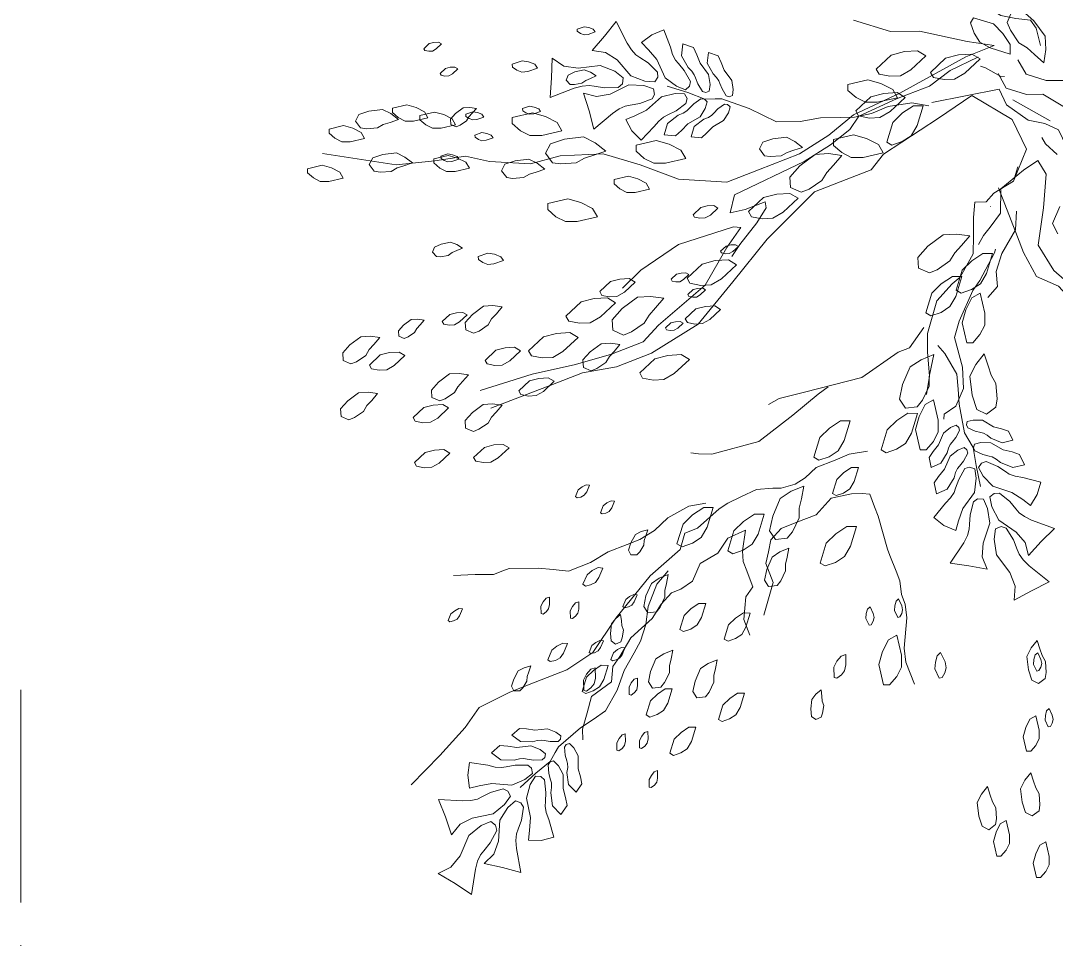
# Model space of a CAD drawing. Header units: millimetres. Extents: x 935 to 13922, y 3203 to 7816.
# Drawn here: x 1841.6 to 1996.1, y 5782 to 5919 of the extents above; entities that cross this region are included whole.
import ezdxf

# ---------------------------------------------------------------- set-up
doc = ezdxf.new("R2010")
doc.units = ezdxf.units.MM
doc.linetypes.add('CENTRO', pattern=[50.8, 31.75, -6.35, 6.35, -6.35])
for name, color, linetype, lineweight in [('ALBERO_rami', 33, 'Continuous', 5), ('PALMA_pianta - trees palm', 74, 'Continuous', 5), ('sezioni', 50, 'Continuous', 5)]:
    doc.layers.add(name, color=color, linetype=linetype, lineweight=lineweight)
doc.layers.add('FIORITURA - flower', color=7, linetype='Continuous', lineweight=5, true_color=0xeb00eb)

msp = doc.modelspace()

# ---------------------------------------------------------------- linework, layer by layer
at = {"layer": 'ALBERO_rami', "linetype": 'Continuous'}
for points in [[(1993.74, 5915.34), (1993.12, 5917.93), (1992.28, 5919.12), (1990.09, 5919.4), (1987.83, 5919.85), (1986.11, 5920.88), (1982.87, 5920.95), (1980.28, 5921.27), (1975.53, 5921.32), (1972.11, 5922.83), (1970.28, 5926.09), (1968.44, 5928.4), (1967.47, 5929.91), (1965.94, 5933.86), (1964.03, 5935.38), (1962.99, 5936.11)], [(1886.63, 5899.25), (1897.62, 5897.54), (1903.36, 5898.14), (1907.97, 5898.84), (1911.54, 5898.05), (1917.65, 5897.71), (1922.08, 5898.88), (1928.47, 5899.19), (1934, 5897.54), (1939.72, 5895.41), (1946.95, 5894.96), (1951.67, 5896.79), (1957.81, 5899.18), (1962.16, 5901.95), (1965.86, 5905.01), (1972.76, 5908.23), (1982.6, 5913.68), (1986.85, 5915.33), (1982.81, 5915.93), (1975.68, 5917.51), (1971.36, 5917.46), (1965.83, 5919.11)], [(1984.43, 5913.61), (1984.39, 5913.6), (1980.25, 5911.61), (1977.18, 5909.29), (1974.05, 5908.08), (1972.24, 5907.38), (1966.62, 5904.81), (1965.32, 5902.8), (1962.41, 5900.54), (1958.46, 5898.06), (1948.09, 5893.09), (1947.44, 5890.38), (1949.7, 5890.88), (1952.66, 5892.03), (1952.82, 5891.14), (1951.42, 5888.9), (1948.89, 5885.65), (1947.69, 5883.86)], [(1977.54, 5906.86), (1987.56, 5908.84), (1988.67, 5906.52), (1991.9, 5904.19), (1994.42, 5903.69), (1996.46, 5902.79), (1997.64, 5900.29), (2000.63, 5902.93), (2000.99, 5905.81), (2003.62, 5908.31), (2005.79, 5909.79), (2010.85, 5913.65)], [(1990.38, 5913.23), (1991.6, 5911.06), (1994.6, 5910.14), (1997.06, 5910.15), (2000.51, 5908.09), (2001.71, 5904.01), (2001.61, 5902.82)], [(1984.78, 5912.29), (1985.54, 5912), (1987.95, 5910.66), (1988.4, 5910.73)], [(1987.43, 5911.15), (1988.65, 5908.98), (1991.65, 5908.06), (1994.11, 5908.07), (1997.56, 5906.01), (1998.76, 5901.93), (1998.67, 5900.74)], [(1989.72, 5895.1), (1991.67, 5899.87), (1989.52, 5904.32), (1983.48, 5907.9), (1978.55, 5904.51), (1970.32, 5899.14), (1968.5, 5896.81), (1964.73, 5895.35), (1960.01, 5893.51), (1952.97, 5886.44), (1947.83, 5880.1), (1942.68, 5873.77), (1935.68, 5869.42), (1930.49, 5867.41), (1925.4, 5866.52), (1920.68, 5864.69), (1911.71, 5861.21)], [(1977.1, 5906.33), (1974.56, 5906.8), (1971.02, 5906.24), (1968.51, 5905.19), (1965.98, 5904.65), (1963.96, 5904.62), (1960.92, 5904.57), (1957.89, 5904.02), (1954.35, 5903.97), (1952.31, 5904.95), (1950.26, 5905.93), (1946.19, 5907.39), (1945.18, 5907.37), (1943.66, 5907.35), (1941.11, 5908.33), (1938.06, 5909.29)], [(1995.17, 5904.09), (1989.63, 5907.22)], [(1996.26, 5899.11), (1994.51, 5900.7), (1993.96, 5901.62)], [(1990.36, 5897.25), (1989.72, 5895.1), (1986.81, 5893.34), (1985.62, 5892.03), (1983.97, 5891.95), (1983.75, 5889.7), (1983.73, 5886.97), (1983.7, 5884.25), (1981.78, 5880.79), (1980.55, 5879.77), (1978.26, 5877.25), (1976.89, 5872.38), (1976.87, 5869.66), (1977.2, 5865.99), (1976.74, 5863.27)], [(1999.24, 5878.72), (1995.72, 5881.79), (1993.42, 5885.55), (1994.21, 5891.14), (1994.59, 5896.15), (1993.37, 5898.21), (1991.2, 5896.73), (1987.84, 5893.95), (1987.76, 5890.33), (1986.24, 5888.26), (1985.24, 5887.02), (1984.49, 5885.68)], [(1987.47, 5894.13), (1990.31, 5886.81), (1991.22, 5884.45), (1993.16, 5880.86), (1996.43, 5879.42), (2000.15, 5875.43), (2002.96, 5873.81), (2006.49, 5870.29), (2006.67, 5869.82), (2009.55, 5866.6), (2010.73, 5862.17), (2008.6, 5856.45), (2007.81, 5852.89), (2007.96, 5849.69), (2008.77, 5846.21), (2009.87, 5842.9)], [(1986.31, 5891.33), (1986.29, 5891.29)], [(1996.33, 5887.23), (1995.53, 5888.81), (1996.63, 5891.32)], [(1990.18, 5890.63), (1990, 5887.82), (1987.99, 5884.29), (1987.12, 5881.63), (1987.35, 5879.39), (1985.87, 5877.76)], [(1910.14, 5863.85), (1917.88, 5866.31), (1924.38, 5867.75), (1929.75, 5869.29), (1934.48, 5871.12), (1936.76, 5873.64), (1943.69, 5879.58), (1946.94, 5885.19), (1949.04, 5888.17), (1947.92, 5888.28), (1939.71, 5885.64), (1934.12, 5881.84), (1931.36, 5879.14)], [(1987.06, 5884.94), (1986.9, 5884.4), (1984.69, 5880.29), (1983.64, 5878.8), (1981.62, 5874.21), (1980.93, 5871.78), (1982.11, 5867.35), (1982.26, 5864.15), (1981.1, 5861.53), (1979.4, 5860.33), (1979.33, 5859.57)], [(1976.34, 5873.29), (1974.2, 5870.25), (1972.52, 5869.59), (1967.07, 5865.82), (1958.53, 5863.61), (1954.73, 5862.69), (1953.15, 5861.8)], [(1978.44, 5870.59), (1979.47, 5869.37), (1981.29, 5866.33), (1981.46, 5864.07), (1981.63, 5861.81), (1982.41, 5857.56), (1982.93, 5856.69), (1983.71, 5855.38), (1984.13, 5852.69), (1984.82, 5849.57)], [(1962.08, 5864.44), (1960.58, 5863.3), (1956.81, 5860.19), (1951.7, 5856.27), (1944.69, 5854.38), (1942.73, 5854.44), (1941.58, 5854.55)], [(1967.93, 5854.81), (1965.18, 5854.36), (1963.12, 5853.47), (1960.26, 5852.36), (1958.63, 5850.84), (1957.12, 5849.9), (1955.05, 5849.28), (1953.8, 5849.31), (1951.39, 5849.1), (1949.05, 5848.02), (1947.1, 5847.08), (1945.78, 5846.2), (1942.55, 5843.31), (1940.66, 5842.58), (1939.98, 5840.15), (1935.52, 5836.24), (1930.37, 5829.9), (1926.93, 5824.77), (1923.05, 5822.18), (1918.33, 5820.35), (1914.55, 5818.88), (1910.01, 5816.58), (1907.91, 5813.59), (1904.11, 5809.4), (1899.83, 5805.03)], [(1974.93, 5820.05), (1973.65, 5823.35), (1973.39, 5825.42), (1973.81, 5829.93), (1973.55, 5832), (1973, 5833.42), (1972.74, 5835.49), (1972.19, 5836.9), (1971.28, 5839.26), (1970.91, 5840.2), (1969.55, 5845.11), (1969, 5846.52), (1968.27, 5848.41), (1967.14, 5848.51), (1965.55, 5848.44), (1962.53, 5847.81), (1960.25, 5845.3), (1957.41, 5844.2), (1955.05, 5843.28), (1953.53, 5841.6), (1953.14, 5839.82), (1952.74, 5838.04), (1953.84, 5835.21), (1952.47, 5830.34)], [(1943.81, 5847.06), (1941.27, 5846.62), (1938.15, 5844.86), (1936.15, 5843), (1933.97, 5841.62), (1932.09, 5840.88), (1929.25, 5839.79), (1926.6, 5838.21), (1923.3, 5836.93), (1921.04, 5837.14), (1918.79, 5837.35), (1914.46, 5837.3), (1913.52, 5836.94), (1912.1, 5836.39), (1909.38, 5836.42), (1906.18, 5836.26)], [(1950.37, 5827.35), (1949.46, 5829.71), (1949.77, 5833.09), (1950.82, 5834.58), (1950.27, 5836), (1949.91, 5836.94), (1949.36, 5838.36), (1949.28, 5839.96), (1949.74, 5843.04), (1947.09, 5841.83), (1945.61, 5839.62), (1942.96, 5838.05), (1941.81, 5835.43), (1940.1, 5834.22), (1938.69, 5833.67), (1937.16, 5832), (1935.82, 5829.85), (1932.6, 5826.97), (1930.97, 5824.17), (1929.92, 5822.67), (1929.71, 5820.42), (1926.77, 5818.19), (1926.08, 5815.76), (1925.4, 5813.32), (1925.48, 5811.72)], [(1938.18, 5836.96), (1936.51, 5834.99), (1935.22, 5831.65), (1934.87, 5828.95), (1934.08, 5826.49), (1933.1, 5824.72), (1931.62, 5822.07), (1930.58, 5819.17), (1928.85, 5816.07), (1926.98, 5814.79), (1925.11, 5813.52), (1921.81, 5810.72), (1921.32, 5809.83), (1920.58, 5808.51), (1918.46, 5806.79), (1916.1, 5804.63)]]:
    msp.add_lwpolyline(points, dxfattribs=at)
at = {"layer": 'FIORITURA - flower', "color": 232, "linetype": 'Continuous', "true_color": 0xe00070}
for points in [[(1932.05, 5915.69), (1932.7, 5914.69), (1933.37, 5913.95), (1933.98, 5913.55), (1935.19, 5912.75), (1936.6, 5911.39), (1936.67, 5910.62), (1936.21, 5909.91), (1934.7, 5910.04), (1932.62, 5910.83), (1930.56, 5913.2), (1928.84, 5914.33), (1926.86, 5914.62), (1928.69, 5916.74), (1930.43, 5918.93), (1932.05, 5915.69)], [(1938.52, 5915.11), (1938.84, 5914.03), (1939.26, 5913.18), (1939.71, 5912.66), (1940.6, 5911.61), (1941.53, 5909.99), (1941.39, 5909.27), (1940.78, 5908.75), (1939.44, 5909.27), (1937.75, 5910.54), (1936.5, 5913.24), (1935.24, 5914.72), (1934.21, 5915.78), (1935.75, 5916.96), (1937.53, 5917.69), (1938.52, 5915.11)], [(1941.15, 5912.08), (1941.71, 5911.51), (1942.09, 5910.97), (1942.27, 5910.52), (1942.61, 5909.62), (1943.3, 5908.5), (1943.79, 5908.34), (1944.32, 5908.54), (1944.45, 5909.54), (1944.23, 5911.02), (1942.98, 5912.69), (1942.49, 5913.97), (1941.98, 5915.06), (1940.39, 5915.58), (1940.19, 5913.83), (1941.15, 5912.08)], [(1944.9, 5911.1), (1945.41, 5910.59), (1945.76, 5910.09), (1945.92, 5909.68), (1946.23, 5908.86), (1946.86, 5907.84), (1947.3, 5907.7), (1947.78, 5907.89), (1947.9, 5908.8), (1947.7, 5910.13), (1946.57, 5911.66), (1946.12, 5912.82), (1945.65, 5913.81), (1944.21, 5914.29), (1944.02, 5912.69), (1944.9, 5911.1)], [(1924.16, 5908.96), (1925.37, 5909.29), (1926.42, 5909.39), (1927.17, 5909.27), (1928.68, 5909.04), (1930.75, 5909.1), (1931.35, 5909.65), (1931.49, 5910.53), (1930.22, 5911.5), (1928.04, 5912.35), (1924.76, 5911.96), (1922.62, 5912.29), (1920.87, 5913.46), (1920.8, 5910.51), (1920.6, 5907.58), (1924.16, 5908.96)], [(1929.9, 5905.22), (1930.89, 5905.89), (1931.79, 5906.3), (1932.51, 5906.43), (1933.94, 5906.68), (1935.78, 5907.38), (1936.15, 5908.06), (1936, 5908.89), (1934.56, 5909.37), (1932.33, 5909.46), (1929.51, 5908.1), (1927.48, 5907.74), (1925.55, 5908.25), (1926.4, 5905.58), (1927.12, 5902.89), (1929.9, 5905.22)], [(1936.07, 5903.2), (1936.79, 5904.07), (1937.51, 5904.68), (1938.13, 5904.99), (1939.36, 5905.59), (1940.85, 5906.72), (1941.01, 5907.43), (1940.65, 5908.15), (1939.22, 5908.21), (1937.17, 5907.7), (1934.96, 5905.71), (1933.21, 5904.85), (1931.85, 5904.29), (1932.79, 5902.6), (1934.14, 5901.22), (1936.07, 5903.2)], [(1939.68, 5904.95), (1940.42, 5905.24), (1940.99, 5905.59), (1941.32, 5905.94), (1942, 5906.63), (1943.07, 5907.39), (1943.59, 5907.34), (1943.99, 5906.94), (1943.72, 5905.97), (1942.94, 5904.71), (1941.12, 5903.66), (1940.17, 5902.68), (1939.27, 5901.88), (1937.6, 5902.03), (1938.11, 5903.72), (1939.68, 5904.95)], [(1943.52, 5904.37), (1944.19, 5904.63), (1944.7, 5904.95), (1945.01, 5905.27), (1945.62, 5905.9), (1946.6, 5906.58), (1947.06, 5906.54), (1947.43, 5906.18), (1947.18, 5905.3), (1946.47, 5904.15), (1944.83, 5903.19), (1943.96, 5902.3), (1943.14, 5901.58), (1941.62, 5901.71), (1942.08, 5903.25), (1943.52, 5904.37)], [(1979.84, 5854.59), (1980.03, 5855.28), (1980.28, 5855.83), (1980.56, 5856.17), (1981.11, 5856.86), (1981.68, 5857.91), (1981.58, 5858.37), (1981.18, 5858.69), (1980.33, 5858.34), (1979.27, 5857.5), (1978.52, 5855.75), (1977.74, 5854.78), (1977.12, 5853.88), (1977.42, 5852.4), (1978.9, 5853.03), (1979.84, 5854.59)], [(1986.36, 5856.75), (1985.8, 5857.2), (1985.26, 5857.49), (1984.84, 5857.59), (1983.98, 5857.81), (1982.9, 5858.31), (1982.71, 5858.74), (1982.83, 5859.24), (1983.72, 5859.46), (1985.08, 5859.42), (1986.72, 5858.47), (1987.93, 5858.17), (1988.96, 5857.82), (1989.61, 5856.44), (1988.05, 5856.07), (1986.36, 5856.75)], [(1980.87, 5850.85), (1981.07, 5851.62), (1981.35, 5852.22), (1981.66, 5852.59), (1982.27, 5853.35), (1982.89, 5854.5), (1982.78, 5855.01), (1982.34, 5855.36), (1981.41, 5854.98), (1980.25, 5854.05), (1979.42, 5852.13), (1978.55, 5851.06), (1977.87, 5850.07), (1978.21, 5848.44), (1979.83, 5849.14), (1980.87, 5850.85)], [(1987.77, 5853.14), (1987.15, 5853.63), (1986.56, 5853.95), (1986.1, 5854.07), (1985.16, 5854.31), (1983.97, 5854.86), (1983.75, 5855.33), (1983.89, 5855.88), (1984.87, 5856.13), (1986.36, 5856.08), (1988.17, 5855.04), (1989.5, 5854.7), (1990.64, 5854.31), (1991.34, 5852.8), (1989.63, 5852.39), (1987.77, 5853.14)], [(1979.56, 5847.06), (1980.33, 5847.87), (1980.86, 5848.66), (1981.09, 5849.31), (1981.55, 5850.6), (1982.48, 5852.21), (1983.18, 5852.45), (1983.93, 5852.19), (1984.16, 5850.77), (1983.9, 5848.67), (1982.18, 5846.24), (1981.53, 5844.41), (1981.13, 5842.99), (1979.34, 5843.73), (1977.81, 5844.91), (1979.56, 5847.06)], [(1991.09, 5850.89), (1989.98, 5851.08), (1989.09, 5851.4), (1988.52, 5851.78), (1987.38, 5852.54), (1985.66, 5853.27), (1984.96, 5853.05), (1984.52, 5852.38), (1985.19, 5851.11), (1986.65, 5849.59), (1989.47, 5848.67), (1991.1, 5847.59), (1992.26, 5846.69), (1993.25, 5848.35), (1993.78, 5850.21), (1991.09, 5850.89)], [(1982.29, 5841.16), (1982.84, 5842.22), (1983.13, 5843.17), (1983.18, 5843.9), (1983.26, 5845.34), (1983.74, 5847.25), (1984.37, 5847.7), (1985.22, 5847.65), (1985.86, 5846.28), (1986.21, 5844.08), (1985.19, 5841.11), (1985.07, 5839.06), (1985.81, 5837.2), (1983.05, 5837.73), (1980.29, 5838.13), (1982.29, 5841.16)], [(1992.43, 5844.53), (1991.36, 5845.05), (1990.55, 5845.64), (1990.08, 5846.19), (1989.15, 5847.3), (1987.62, 5848.54), (1986.85, 5848.52), (1986.2, 5847.98), (1986.51, 5846.5), (1987.54, 5844.52), (1990.13, 5842.75), (1991.46, 5841.18), (1991.98, 5839.25), (1993.87, 5841.32), (1995.84, 5843.3), (1992.43, 5844.53)], [(1992.06, 5837.7), (1991.17, 5838.58), (1990.56, 5839.44), (1990.29, 5840.15), (1989.74, 5841.57), (1988.64, 5843.33), (1987.87, 5843.58), (1987.04, 5843.25), (1986.83, 5841.67), (1987.19, 5839.35), (1989.17, 5836.71), (1989.95, 5834.69), (1989.81, 5832.59), (1992.4, 5834), (1995.03, 5835.3), (1992.06, 5837.7)], [(1917.96, 5811.45), (1918.65, 5811.64), (1919.26, 5811.69), (1919.69, 5811.63), (1920.56, 5811.49), (1921.75, 5811.52), (1922.1, 5811.84), (1922.18, 5812.35), (1921.45, 5812.91), (1920.19, 5813.4), (1918.3, 5813.18), (1917.07, 5813.37), (1915.99, 5813.46), (1914.85, 5812.45), (1916.14, 5811.49), (1917.96, 5811.45)], [(1915.23, 5808.7), (1916, 5808.9), (1916.66, 5808.96), (1917.14, 5808.88), (1918.1, 5808.73), (1919.41, 5808.77), (1919.79, 5809.12), (1919.88, 5809.67), (1919.08, 5810.29), (1917.69, 5810.84), (1915.62, 5810.59), (1914.26, 5810.81), (1913.07, 5810.9), (1911.82, 5809.79), (1913.24, 5808.74), (1915.23, 5808.7)], [(1923.09, 5806.89), (1923.2, 5807.6), (1923.18, 5808.21), (1923.06, 5808.63), (1922.82, 5809.48), (1922.72, 5810.67), (1922.99, 5811.05), (1923.48, 5811.19), (1924.12, 5810.53), (1924.76, 5809.34), (1924.77, 5807.44), (1925.1, 5806.24), (1925.32, 5805.17), (1924.45, 5803.92), (1923.34, 5805.09), (1923.09, 5806.89)], [(1911.29, 5807.94), (1912.39, 5807.67), (1913.33, 5807.61), (1914.01, 5807.74), (1915.36, 5807.98), (1917.23, 5807.98), (1917.78, 5807.5), (1917.92, 5806.71), (1916.81, 5805.81), (1914.86, 5804.98), (1911.9, 5805.25), (1909.99, 5804.9), (1908.56, 5804.54), (1908.31, 5806.45), (1908.56, 5808.37), (1911.29, 5807.94)], [(1920.67, 5803.86), (1920.79, 5804.65), (1920.77, 5805.31), (1920.64, 5805.78), (1920.37, 5806.71), (1920.26, 5808.02), (1920.56, 5808.44), (1921.1, 5808.59), (1921.81, 5807.87), (1922.51, 5806.56), (1922.51, 5804.46), (1922.88, 5803.14), (1923.12, 5801.97), (1922.16, 5800.6), (1920.95, 5801.88), (1920.67, 5803.86)], [(1920.38, 5799.86), (1919.99, 5800.92), (1919.82, 5801.85), (1919.86, 5802.53), (1919.95, 5803.9), (1919.73, 5805.76), (1919.19, 5806.25), (1918.39, 5806.3), (1917.62, 5805.09), (1917.03, 5803.06), (1917.65, 5800.15), (1917.52, 5798.21), (1917.33, 5796.75), (1919.26, 5796.72), (1921.13, 5797.2), (1920.38, 5799.86)], [(1907.56, 5802.62), (1908.75, 5802.68), (1909.72, 5802.89), (1910.37, 5803.22), (1911.67, 5803.87), (1913.56, 5804.41), (1914.26, 5804.09), (1914.64, 5803.33), (1913.78, 5802.09), (1912.05, 5800.68), (1908.96, 5800.08), (1907.13, 5799.16), (1905.88, 5797.59), (1904.96, 5800.24), (1903.94, 5802.83), (1907.56, 5802.62)], [(1915.54, 5795.53), (1915.46, 5796.71), (1915.56, 5797.7), (1915.81, 5798.39), (1916.3, 5799.75), (1916.62, 5801.69), (1916.21, 5802.35), (1915.42, 5802.64), (1914.28, 5801.64), (1913.09, 5799.75), (1912.86, 5796.62), (1912.16, 5794.69), (1910.75, 5793.27), (1913.48, 5792.67), (1916.18, 5791.95), (1915.54, 5795.53)], [(1909.44, 5792.43), (1909.76, 5793.64), (1910.2, 5794.59), (1910.68, 5795.19), (1911.63, 5796.38), (1912.61, 5798.2), (1912.44, 5799), (1911.74, 5799.56), (1910.27, 5798.94), (1908.44, 5797.48), (1907.14, 5794.44), (1905.78, 5792.75), (1903.89, 5791.82), (1906.41, 5790.29), (1908.85, 5788.65), (1909.44, 5792.43)]]:
    msp.add_lwpolyline(points, dxfattribs=at)
at = {"layer": 'PALMA_pianta - trees palm', "color": 95}
for points in [[(1991.77, 5915.01), (1990.54, 5915.73), (1989.25, 5917.63), (1988.79, 5918.8), (1989.49, 5920.42), (1991.07, 5920.51), (1992.74, 5919.02), (1994.45, 5916.74), (1994.56, 5914.77), (1994.27, 5912.77), (1992.85, 5914.01)], [(1989.2, 5914.08), (1986.25, 5914.98), (1984.72, 5915.87), (1983.85, 5917.19), (1983.32, 5918.73), (1983.77, 5919.49), (1986.72, 5918.59), (1988.13, 5917.15), (1989.21, 5915.5)], [(1927.3, 5917.37), (1926.26, 5917.01), (1925.63, 5916.95), (1925.11, 5917.15), (1924.63, 5917.48), (1924.6, 5917.79), (1925.64, 5918.15), (1926.35, 5918.04), (1927.01, 5917.78)], [(1904.37, 5915.59), (1903.56, 5914.84), (1903.02, 5914.52), (1902.45, 5914.49), (1901.88, 5914.6), (1901.72, 5914.87), (1902.53, 5915.63), (1903.23, 5915.81), (1903.93, 5915.85)], [(1976.64, 5913.82), (1974.39, 5911.72), (1972.85, 5910.84), (1971.28, 5910.75), (1969.67, 5911.06), (1969.24, 5911.82), (1971.49, 5913.93), (1973.44, 5914.44), (1975.42, 5914.55)], [(1984.73, 5913.34), (1982.47, 5911.23), (1980.93, 5910.35), (1979.36, 5910.26), (1977.76, 5910.57), (1977.32, 5911.34), (1979.57, 5913.44), (1981.53, 5913.95), (1983.5, 5914.06)], [(1918.71, 5911.98), (1917.25, 5911.47), (1916.37, 5911.39), (1915.63, 5911.67), (1914.97, 5912.13), (1914.92, 5912.57), (1916.38, 5913.07), (1917.37, 5912.91), (1918.3, 5912.56)], [(1906.8, 5911.89), (1905.99, 5911.13), (1905.44, 5910.82), (1904.88, 5910.79), (1904.31, 5910.9), (1904.15, 5911.17), (1904.96, 5911.92), (1905.65, 5912.1), (1906.36, 5912.14)], [(1925.91, 5910.15), (1925.33, 5909.73), (1924.2, 5909.53), (1923.57, 5909.55), (1922.97, 5910.2), (1923.26, 5910.94), (1924.27, 5911.4), (1925.66, 5911.72), (1926.59, 5911.37), (1927.44, 5910.83), (1926.59, 5910.44)], [(1972.41, 5907.56), (1969.4, 5906.87), (1967.63, 5906.87), (1966.22, 5907.59), (1964.99, 5908.65), (1964.99, 5909.54), (1968, 5910.23), (1969.94, 5909.69), (1971.71, 5908.8)], [(1973.58, 5907.6), (1971.33, 5905.49), (1969.79, 5904.61), (1968.21, 5904.52), (1966.61, 5904.83), (1966.18, 5905.6), (1968.43, 5907.7), (1970.38, 5908.21), (1972.36, 5908.32)], [(1902.33, 5904.58), (1900.18, 5904.08), (1898.92, 5904.08), (1897.91, 5904.59), (1897.03, 5905.35), (1897.03, 5905.99), (1899.18, 5906.48), (1900.57, 5906.1), (1901.83, 5905.46)], [(1919.16, 5905.51), (1918.12, 5905.15), (1917.49, 5905.08), (1916.96, 5905.28), (1916.49, 5905.62), (1916.46, 5905.93), (1917.5, 5906.29), (1918.21, 5906.17), (1918.87, 5905.92)], [(1976.24, 5906.36), (1975.34, 5903.41), (1974.45, 5901.88), (1973.13, 5901.01), (1971.59, 5900.48), (1970.83, 5900.92), (1971.73, 5903.88), (1973.16, 5905.29), (1974.82, 5906.37)], [(1895.68, 5903.54), (1894.79, 5903.04), (1893.15, 5902.92), (1892.27, 5903.05), (1891.51, 5904.06), (1892.02, 5905.07), (1893.54, 5905.57), (1895.56, 5905.81), (1896.82, 5905.18), (1897.95, 5904.29), (1896.68, 5903.85)], [(1906.45, 5903.51), (1904.3, 5903.01), (1903.04, 5903.01), (1902.03, 5903.52), (1901.15, 5904.28), (1901.15, 5904.92), (1903.3, 5905.41), (1904.69, 5905.03), (1905.95, 5904.39)], [(1908.46, 5904.72), (1908.1, 5904.1), (1907.15, 5903.46), (1906.57, 5903.23), (1905.76, 5903.58), (1905.71, 5904.37), (1906.46, 5905.2), (1907.6, 5906.06), (1908.58, 5906.11), (1909.58, 5905.97), (1908.96, 5905.26)], [(1910.7, 5904.67), (1909.66, 5904.31), (1909.03, 5904.25), (1908.5, 5904.45), (1908.02, 5904.78), (1907.99, 5905.1), (1909.04, 5905.46), (1909.75, 5905.34), (1910.4, 5905.09)], [(1922.33, 5902.62), (1919.32, 5901.92), (1917.56, 5901.93), (1916.15, 5902.64), (1914.91, 5903.71), (1914.92, 5904.59), (1917.93, 5905.28), (1919.87, 5904.75), (1921.63, 5903.86)], [(1892.89, 5901.48), (1890.74, 5900.98), (1889.48, 5900.99), (1888.47, 5901.5), (1887.59, 5902.26), (1887.59, 5902.89), (1889.74, 5903.39), (1891.13, 5903), (1892.39, 5902.37)], [(1912.07, 5901.57), (1911.03, 5901.21), (1910.4, 5901.14), (1909.87, 5901.34), (1909.39, 5901.68), (1909.36, 5901.99), (1910.4, 5902.35), (1911.11, 5902.23), (1911.77, 5901.98)], [(1925.72, 5898.54), (1924.48, 5897.83), (1922.18, 5897.67), (1920.95, 5897.85), (1919.89, 5899.27), (1920.61, 5900.68), (1922.73, 5901.38), (1925.56, 5901.72), (1927.32, 5900.83), (1928.91, 5899.58), (1927.12, 5898.97)], [(1955.96, 5899.4), (1955.07, 5898.9), (1953.43, 5898.78), (1952.55, 5898.91), (1951.8, 5899.92), (1952.3, 5900.93), (1953.82, 5901.43), (1955.84, 5901.67), (1957.1, 5901.04), (1958.23, 5900.15), (1956.96, 5899.71)], [(1970.27, 5899.33), (1967.27, 5898.64), (1965.5, 5898.64), (1964.09, 5899.36), (1962.86, 5900.42), (1962.86, 5901.31), (1965.87, 5902), (1967.81, 5901.46), (1969.57, 5900.57)], [(1940.81, 5898.49), (1937.8, 5897.79), (1936.03, 5897.8), (1934.62, 5898.51), (1933.39, 5899.58), (1933.39, 5900.46), (1936.4, 5901.16), (1938.34, 5900.62), (1940.1, 5899.73)], [(1897.75, 5897.08), (1896.86, 5896.57), (1895.22, 5896.45), (1894.34, 5896.58), (1893.59, 5897.6), (1894.1, 5898.6), (1895.61, 5899.1), (1897.63, 5899.35), (1898.89, 5898.71), (1900.03, 5897.82), (1898.75, 5897.39)], [(1908.52, 5897.04), (1906.38, 5896.55), (1905.11, 5896.55), (1904.11, 5897.06), (1903.23, 5897.82), (1903.23, 5898.45), (1905.38, 5898.95), (1906.76, 5898.56), (1908.02, 5897.93)], [(1906.97, 5898.4), (1905.93, 5898.04), (1905.3, 5897.97), (1904.77, 5898.17), (1904.3, 5898.51), (1904.27, 5898.82), (1905.31, 5899.18), (1906.02, 5899.06), (1906.68, 5898.81)], [(1961.85, 5896.42), (1961.13, 5895.2), (1959.22, 5893.9), (1958.06, 5893.44), (1956.44, 5894.14), (1956.35, 5895.72), (1957.84, 5897.39), (1960.12, 5899.1), (1962.09, 5899.21), (1964.08, 5898.93), (1962.85, 5897.5)], [(1889.69, 5895.56), (1887.54, 5895.06), (1886.28, 5895.07), (1885.27, 5895.58), (1884.39, 5896.34), (1884.39, 5896.97), (1886.54, 5897.47), (1887.93, 5897.08), (1889.19, 5896.45)], [(1917.5, 5896.13), (1916.61, 5895.63), (1914.97, 5895.51), (1914.09, 5895.64), (1913.33, 5896.65), (1913.84, 5897.66), (1915.36, 5898.16), (1917.38, 5898.41), (1918.64, 5897.77), (1919.77, 5896.88), (1918.5, 5896.44)], [(1935.41, 5893.93), (1933.26, 5893.43), (1932, 5893.43), (1930.99, 5893.94), (1930.11, 5894.7), (1930.12, 5895.33), (1932.27, 5895.83), (1933.65, 5895.45), (1934.91, 5894.81)], [(1927.62, 5889.78), (1924.62, 5889.08), (1922.85, 5889.09), (1921.44, 5889.8), (1920.21, 5890.87), (1920.21, 5891.75), (1923.22, 5892.45), (1925.16, 5891.91), (1926.92, 5891.02)], [(1957.59, 5892.57), (1955.33, 5890.46), (1953.8, 5889.58), (1952.22, 5889.5), (1950.62, 5889.8), (1950.18, 5890.57), (1952.44, 5892.68), (1954.39, 5893.18), (1956.36, 5893.29)], [(1945.61, 5891.1), (1944.49, 5890.05), (1943.72, 5889.61), (1942.93, 5889.57), (1942.13, 5889.72), (1941.91, 5890.1), (1943.04, 5891.16), (1944.01, 5891.41), (1945, 5891.46)], [(1980.96, 5884.42), (1980.23, 5883.2), (1978.33, 5881.9), (1977.17, 5881.44), (1975.54, 5882.14), (1975.46, 5883.72), (1976.95, 5885.39), (1979.22, 5887.1), (1981.2, 5887.21), (1983.19, 5886.93), (1981.95, 5885.5)], [(1905.96, 5884.45), (1905.38, 5884.03), (1904.24, 5883.83), (1903.62, 5883.85), (1903.02, 5884.5), (1903.3, 5885.24), (1904.32, 5885.7), (1905.71, 5886.02), (1906.63, 5885.67), (1907.49, 5885.13), (1906.63, 5884.74)], [(1948.66, 5885.37), (1947.85, 5884.62), (1947.3, 5884.31), (1946.74, 5884.28), (1946.17, 5884.39), (1946.01, 5884.66), (1946.82, 5885.41), (1947.52, 5885.59), (1948.22, 5885.63)], [(1913.63, 5883.26), (1912.17, 5882.76), (1911.29, 5882.67), (1910.55, 5882.95), (1909.88, 5883.41), (1909.84, 5883.85), (1911.3, 5884.36), (1912.29, 5884.19), (1913.22, 5883.84)], [(1948.41, 5882.63), (1946.15, 5880.53), (1944.62, 5879.65), (1943.04, 5879.56), (1941.44, 5879.87), (1941, 5880.63), (1943.26, 5882.74), (1945.21, 5883.25), (1947.18, 5883.36)], [(1986.57, 5884.29), (1985.67, 5881.34), (1984.78, 5879.81), (1983.46, 5878.95), (1981.92, 5878.41), (1981.15, 5878.86), (1982.05, 5881.81), (1983.49, 5883.22), (1985.14, 5884.31)], [(1933.26, 5880.05), (1931.65, 5878.54), (1930.55, 5877.92), (1929.42, 5877.85), (1928.28, 5878.07), (1927.97, 5878.62), (1929.58, 5880.12), (1930.97, 5880.49), (1932.38, 5880.56)], [(1941.27, 5881.17), (1940.46, 5880.42), (1939.91, 5880.1), (1939.35, 5880.07), (1938.78, 5880.18), (1938.62, 5880.46), (1939.43, 5881.21), (1940.12, 5881.39), (1940.83, 5881.43)], [(1982.03, 5880.87), (1981.13, 5877.92), (1980.24, 5876.39), (1978.92, 5875.53), (1977.38, 5874.99), (1976.62, 5875.44), (1977.52, 5878.39), (1978.95, 5879.8), (1980.61, 5880.88)], [(1943.78, 5878.89), (1942.97, 5878.14), (1942.43, 5877.82), (1941.86, 5877.79), (1941.29, 5877.9), (1941.14, 5878.18), (1941.94, 5878.93), (1942.64, 5879.11), (1943.34, 5879.15)], [(1930.35, 5876.97), (1928.09, 5874.86), (1926.56, 5873.99), (1924.98, 5873.9), (1923.38, 5874.2), (1922.94, 5874.97), (1925.2, 5877.08), (1927.15, 5877.58), (1929.12, 5877.69)], [(1935.33, 5875.13), (1934.6, 5873.9), (1932.7, 5872.61), (1931.53, 5872.15), (1929.91, 5872.85), (1929.82, 5874.43), (1931.31, 5876.1), (1933.59, 5877.81), (1935.57, 5877.92), (1937.56, 5877.63), (1936.32, 5876.21)], [(1984.73, 5878.4), (1985.42, 5875.39), (1985.42, 5873.62), (1984.7, 5872.21), (1983.64, 5870.98), (1982.75, 5870.98), (1982.06, 5873.99), (1982.6, 5875.93), (1983.49, 5877.7)], [(1908.18, 5875.16), (1907.05, 5874.11), (1906.28, 5873.67), (1905.49, 5873.63), (1904.69, 5873.78), (1904.47, 5874.16), (1905.6, 5875.22), (1906.58, 5875.47), (1907.56, 5875.52)], [(1911.85, 5874.54), (1911.33, 5873.66), (1909.97, 5872.74), (1909.14, 5872.41), (1907.98, 5872.91), (1907.92, 5874.04), (1908.98, 5875.23), (1910.61, 5876.45), (1912.02, 5876.53), (1913.44, 5876.33), (1912.56, 5875.31)], [(1946.02, 5875.98), (1944.41, 5874.48), (1943.32, 5873.85), (1942.19, 5873.79), (1941.05, 5874.01), (1940.73, 5874.56), (1942.34, 5876.06), (1943.74, 5876.42), (1945.15, 5876.5)], [(1900.69, 5873.13), (1900.33, 5872.51), (1899.37, 5871.86), (1898.79, 5871.63), (1897.98, 5871.98), (1897.94, 5872.77), (1898.68, 5873.61), (1899.82, 5874.46), (1900.81, 5874.52), (1901.8, 5874.38), (1901.19, 5873.67)], [(1940.41, 5873.92), (1939.61, 5873.17), (1939.06, 5872.85), (1938.5, 5872.82), (1937.93, 5872.93), (1937.77, 5873.21), (1938.57, 5873.96), (1939.27, 5874.14), (1939.98, 5874.18)], [(1924.75, 5871.79), (1922.49, 5869.69), (1920.96, 5868.81), (1919.38, 5868.72), (1917.78, 5869.03), (1917.34, 5869.79), (1919.6, 5871.9), (1921.55, 5872.4), (1923.52, 5872.52)], [(1893.57, 5869.97), (1893.05, 5869.09), (1891.69, 5868.17), (1890.86, 5867.84), (1889.7, 5868.34), (1889.64, 5869.47), (1890.71, 5870.66), (1892.33, 5871.88), (1893.74, 5871.96), (1895.17, 5871.76), (1894.28, 5870.74)], [(1929.41, 5868.94), (1928.89, 5868.06), (1927.53, 5867.14), (1926.7, 5866.81), (1925.54, 5867.31), (1925.48, 5868.44), (1926.54, 5869.63), (1928.17, 5870.85), (1929.58, 5870.93), (1931, 5870.73), (1930.12, 5869.71)], [(1898.91, 5869.09), (1897.3, 5867.59), (1896.2, 5866.96), (1895.08, 5866.9), (1893.93, 5867.12), (1893.62, 5867.66), (1895.23, 5869.17), (1896.63, 5869.53), (1898.03, 5869.61)], [(1916.15, 5869.8), (1914.54, 5868.3), (1913.44, 5867.67), (1912.32, 5867.61), (1911.17, 5867.83), (1910.86, 5868.37), (1912.47, 5869.88), (1913.86, 5870.24), (1915.27, 5870.32)], [(1941.35, 5868.5), (1939.1, 5866.39), (1937.56, 5865.51), (1935.98, 5865.42), (1934.38, 5865.73), (1933.94, 5866.5), (1936.2, 5868.6), (1938.15, 5869.11), (1940.12, 5869.22)], [(1977.14, 5865.93), (1977.13, 5864.51), (1976.12, 5862.43), (1975.35, 5861.45), (1973.59, 5861.25), (1972.73, 5862.57), (1973.18, 5864.76), (1974.3, 5867.38), (1975.95, 5868.47), (1977.82, 5869.22), (1977.46, 5867.37)], [(1986.4, 5866.16), (1987.1, 5864.92), (1987.27, 5862.62), (1987.09, 5861.38), (1985.67, 5860.33), (1984.26, 5861.04), (1983.56, 5863.16), (1983.21, 5865.99), (1984.1, 5867.76), (1985.35, 5869.34), (1985.96, 5867.56)], [(1906.8, 5864.44), (1906.29, 5863.57), (1904.93, 5862.64), (1904.1, 5862.31), (1902.94, 5862.81), (1902.87, 5863.94), (1903.94, 5865.13), (1905.57, 5866.35), (1906.98, 5866.43), (1908.4, 5866.23), (1907.52, 5865.21)], [(1921.18, 5865.24), (1919.57, 5863.74), (1918.47, 5863.11), (1917.34, 5863.04), (1916.2, 5863.26), (1915.89, 5863.81), (1917.5, 5865.32), (1918.89, 5865.68), (1920.3, 5865.76)], [(1893.24, 5861.62), (1892.72, 5860.74), (1891.36, 5859.82), (1890.53, 5859.49), (1889.37, 5859.99), (1889.31, 5861.12), (1890.37, 5862.31), (1892, 5863.53), (1893.41, 5863.61), (1894.83, 5863.41), (1893.95, 5862.39)], [(1905.42, 5861.26), (1903.81, 5859.76), (1902.71, 5859.13), (1901.58, 5859.07), (1900.44, 5859.29), (1900.13, 5859.84), (1901.74, 5861.34), (1903.13, 5861.7), (1904.54, 5861.78)], [(1911.83, 5859.88), (1911.32, 5859), (1909.95, 5858.08), (1909.12, 5857.75), (1907.97, 5858.25), (1907.9, 5859.38), (1908.97, 5860.57), (1910.59, 5861.79), (1912, 5861.87), (1913.43, 5861.67), (1912.54, 5860.65)], [(1977.78, 5862.46), (1978.48, 5859.45), (1978.47, 5857.68), (1977.76, 5856.27), (1976.69, 5855.04), (1975.81, 5855.04), (1975.11, 5858.05), (1975.65, 5859.99), (1976.54, 5861.76)], [(1975.38, 5860.46), (1974.48, 5857.51), (1973.59, 5855.98), (1972.27, 5855.12), (1970.73, 5854.58), (1969.96, 5855.03), (1970.86, 5857.98), (1972.3, 5859.39), (1973.95, 5860.48)], [(1965.33, 5859.34), (1964.43, 5856.39), (1963.54, 5854.86), (1962.21, 5853.99), (1960.67, 5853.46), (1959.91, 5853.9), (1960.81, 5856.86), (1962.25, 5858.27), (1963.9, 5859.35)], [(1914.45, 5855.3), (1912.83, 5853.8), (1911.74, 5853.17), (1910.61, 5853.11), (1909.47, 5853.33), (1909.15, 5853.87), (1910.77, 5855.38), (1912.16, 5855.74), (1913.57, 5855.82)], [(1905.61, 5854.54), (1904, 5853.03), (1902.9, 5852.41), (1901.77, 5852.34), (1900.63, 5852.56), (1900.32, 5853.11), (1901.93, 5854.62), (1903.32, 5854.98), (1904.73, 5855.06)], [(1966.58, 5852.39), (1965.94, 5850.28), (1965.3, 5849.19), (1964.36, 5848.57), (1963.26, 5848.19), (1962.71, 5848.51), (1963.36, 5850.61), (1964.38, 5851.62), (1965.57, 5852.4)], [(1926.47, 5849.76), (1926.04, 5848.74), (1925.67, 5848.23), (1925.17, 5847.97), (1924.6, 5847.84), (1924.35, 5848.03), (1924.78, 5849.04), (1925.34, 5849.49), (1925.97, 5849.81)], [(1957.74, 5846.3), (1957.73, 5844.87), (1956.73, 5842.8), (1955.95, 5841.82), (1954.2, 5841.62), (1953.33, 5842.94), (1953.79, 5845.13), (1954.91, 5847.75), (1956.56, 5848.83), (1958.43, 5849.58), (1958.07, 5847.73)], [(1930.19, 5847.36), (1929.76, 5846.35), (1929.39, 5845.84), (1928.89, 5845.58), (1928.32, 5845.45), (1928.07, 5845.63), (1928.5, 5846.65), (1929.06, 5847.1), (1929.69, 5847.42)], [(1944.92, 5846.41), (1944.02, 5843.46), (1943.13, 5841.93), (1941.81, 5841.07), (1940.27, 5840.53), (1939.5, 5840.98), (1940.41, 5843.93), (1941.84, 5845.34), (1943.5, 5846.42)], [(1952.52, 5845.4), (1951.61, 5842.45), (1950.73, 5840.92), (1949.4, 5840.06), (1947.86, 5839.52), (1947.1, 5839.97), (1948, 5842.92), (1949.44, 5844.34), (1951.09, 5845.42)], [(1934.63, 5841.49), (1934.55, 5840.78), (1933.94, 5839.8), (1933.51, 5839.36), (1932.62, 5839.35), (1932.26, 5840.05), (1932.6, 5841.12), (1933.3, 5842.36), (1934.17, 5842.81), (1935.14, 5843.09), (1934.87, 5842.19)], [(1966.28, 5843.57), (1965.38, 5840.62), (1964.49, 5839.09), (1963.17, 5838.22), (1961.63, 5837.69), (1960.87, 5838.13), (1961.77, 5841.09), (1963.2, 5842.5), (1964.86, 5843.58)], [(1955.71, 5837.98), (1955.71, 5836.96), (1954.99, 5835.48), (1954.44, 5834.78), (1953.18, 5834.63), (1952.56, 5835.58), (1952.89, 5837.14), (1953.69, 5839.01), (1954.87, 5839.79), (1956.2, 5840.32), (1955.95, 5839)], [(1928.45, 5837.37), (1927.85, 5835.95), (1927.33, 5835.23), (1926.62, 5834.87), (1925.83, 5834.69), (1925.47, 5834.95), (1926.08, 5836.37), (1926.87, 5837), (1927.74, 5837.45)], [(1937.71, 5834.05), (1937.7, 5833.03), (1936.98, 5831.55), (1936.43, 5830.85), (1935.17, 5830.7), (1934.55, 5831.65), (1934.88, 5833.21), (1935.68, 5835.08), (1936.86, 5835.86), (1938.2, 5836.39), (1937.94, 5835.07)], [(1920.47, 5833.02), (1920.49, 5831.92), (1920.35, 5831.3), (1920, 5830.86), (1919.54, 5830.51), (1919.23, 5830.58), (1919.21, 5831.68), (1919.54, 5832.32), (1919.98, 5832.87)], [(1924.84, 5832.35), (1924.86, 5831.24), (1924.73, 5830.63), (1924.37, 5830.19), (1923.91, 5829.84), (1923.6, 5829.9), (1923.58, 5831.01), (1923.91, 5831.64), (1924.36, 5832.19)], [(1933.56, 5833.37), (1933.13, 5832.36), (1932.76, 5831.85), (1932.26, 5831.59), (1931.69, 5831.46), (1931.44, 5831.64), (1931.87, 5832.66), (1932.43, 5833.11), (1933.06, 5833.43)], [(1943.8, 5832.1), (1943.16, 5829.99), (1942.52, 5828.9), (1941.58, 5828.28), (1940.48, 5827.9), (1939.94, 5828.21), (1940.58, 5830.32), (1941.61, 5831.33), (1942.79, 5832.11)], [(1972.58, 5832.76), (1973.05, 5831.76), (1973.18, 5831.14), (1973.04, 5830.59), (1972.75, 5830.09), (1972.45, 5830.02), (1971.98, 5831.02), (1972.02, 5831.74), (1972.2, 5832.42)], [(1907.48, 5831.28), (1907.05, 5830.26), (1906.68, 5829.75), (1906.17, 5829.49), (1905.61, 5829.36), (1905.35, 5829.55), (1905.78, 5830.56), (1906.35, 5831.01), (1906.97, 5831.33)], [(1950.44, 5830.66), (1949.8, 5828.55), (1949.16, 5827.46), (1948.22, 5826.84), (1947.12, 5826.46), (1946.57, 5826.78), (1947.21, 5828.89), (1948.24, 5829.9), (1949.42, 5830.67)], [(1968.31, 5831.6), (1968.78, 5830.6), (1968.91, 5829.98), (1968.77, 5829.43), (1968.48, 5828.92), (1968.18, 5828.86), (1967.71, 5829.86), (1967.75, 5830.58), (1967.93, 5831.26)], [(1931.28, 5828.79), (1931.5, 5828.11), (1931.34, 5826.97), (1931.12, 5826.38), (1930.32, 5826.01), (1929.7, 5826.51), (1929.58, 5827.62), (1929.71, 5829.04), (1930.33, 5829.81), (1931.1, 5830.46), (1931.21, 5829.52)], [(1923.18, 5826.1), (1922.58, 5824.67), (1922.06, 5823.96), (1921.36, 5823.6), (1920.56, 5823.41), (1920.21, 5823.68), (1920.81, 5825.1), (1921.6, 5825.72), (1922.48, 5826.18)], [(1928.52, 5826.52), (1928.09, 5825.51), (1927.72, 5825), (1927.21, 5824.74), (1926.65, 5824.61), (1926.39, 5824.8), (1926.82, 5825.81), (1927.39, 5826.26), (1928.01, 5826.58)], [(1972.32, 5827.38), (1973.01, 5824.38), (1973.01, 5822.61), (1972.29, 5821.2), (1971.23, 5819.97), (1970.34, 5819.97), (1969.65, 5822.98), (1970.19, 5824.92), (1971.08, 5826.68)], [(1993.98, 5824.32), (1994.48, 5823.43), (1994.6, 5821.79), (1994.47, 5820.91), (1993.46, 5820.15), (1992.45, 5820.66), (1991.95, 5822.18), (1991.71, 5824.2), (1992.34, 5825.46), (1993.23, 5826.59), (1993.67, 5825.32)], [(1931.74, 5825.46), (1931.31, 5824.45), (1930.94, 5823.94), (1930.44, 5823.68), (1929.87, 5823.55), (1929.62, 5823.74), (1930.05, 5824.75), (1930.61, 5825.2), (1931.24, 5825.52)], [(1938.39, 5822.78), (1938.38, 5821.76), (1937.66, 5820.28), (1937.11, 5819.58), (1935.86, 5819.44), (1935.24, 5820.38), (1935.56, 5821.95), (1936.36, 5823.82), (1937.54, 5824.59), (1938.88, 5825.13), (1938.62, 5823.81)], [(1964.68, 5824.46), (1964.71, 5822.92), (1964.52, 5822.05), (1964.03, 5821.44), (1963.38, 5820.94), (1962.95, 5821.04), (1962.92, 5822.58), (1963.38, 5823.48), (1964, 5824.25)], [(1978.85, 5824.78), (1979.5, 5823.38), (1979.68, 5822.51), (1979.48, 5821.75), (1979.08, 5821.04), (1978.65, 5820.94), (1978, 5822.34), (1978.06, 5823.35), (1978.31, 5824.3)], [(1993.33, 5824.74), (1993.8, 5823.74), (1993.93, 5823.13), (1993.78, 5822.58), (1993.5, 5822.07), (1993.19, 5822.01), (1992.73, 5823.01), (1992.77, 5823.72), (1992.95, 5824.41)], [(1929.23, 5822.86), (1928.58, 5820.75), (1927.95, 5819.66), (1927, 5819.04), (1925.91, 5818.66), (1925.36, 5818.98), (1926, 5821.09), (1927.03, 5822.1), (1928.21, 5822.87)], [(1945.02, 5821.35), (1945.02, 5820.33), (1944.3, 5818.85), (1943.74, 5818.15), (1942.49, 5818), (1941.87, 5818.95), (1942.2, 5820.51), (1943, 5822.38), (1944.18, 5823.15), (1945.51, 5823.69), (1945.26, 5822.37)], [(1917.17, 5821.19), (1917.09, 5820.48), (1916.48, 5819.5), (1916.04, 5819.05), (1915.16, 5819.04), (1914.8, 5819.75), (1915.14, 5820.81), (1915.83, 5822.06), (1916.71, 5822.51), (1917.68, 5822.79), (1917.4, 5821.88)], [(1927.31, 5822.51), (1927.34, 5820.97), (1927.15, 5820.1), (1926.66, 5819.49), (1926.01, 5818.99), (1925.58, 5819.09), (1925.55, 5820.63), (1926.02, 5821.52), (1926.63, 5822.29)], [(1933.61, 5820.94), (1933.63, 5819.84), (1933.49, 5819.22), (1933.14, 5818.78), (1932.68, 5818.43), (1932.37, 5818.49), (1932.35, 5819.6), (1932.68, 5820.23), (1933.12, 5820.78)], [(1938.78, 5819.34), (1938.13, 5817.23), (1937.5, 5816.14), (1936.55, 5815.52), (1935.46, 5815.14), (1934.91, 5815.46), (1935.55, 5817.56), (1936.58, 5818.57), (1937.76, 5819.35)], [(1949.58, 5818.69), (1948.93, 5816.58), (1948.3, 5815.49), (1947.35, 5814.87), (1946.25, 5814.49), (1945.71, 5814.8), (1946.35, 5816.91), (1947.38, 5817.92), (1948.56, 5818.7)], [(1961.18, 5817.53), (1961.4, 5816.85), (1961.24, 5815.71), (1961.02, 5815.12), (1960.22, 5814.76), (1959.6, 5815.25), (1959.48, 5816.36), (1959.61, 5817.78), (1960.23, 5818.55), (1961, 5819.2), (1961.11, 5818.26)], [(1993.07, 5815.34), (1993.57, 5813.19), (1993.56, 5811.93), (1993.05, 5810.92), (1992.29, 5810.04), (1991.66, 5810.05), (1991.16, 5812.2), (1991.55, 5813.58), (1992.18, 5814.84)], [(1995.05, 5816.41), (1995.51, 5815.42), (1995.64, 5814.8), (1995.5, 5814.25), (1995.22, 5813.74), (1994.91, 5813.68), (1994.44, 5814.68), (1994.48, 5815.39), (1994.66, 5816.08)], [(1942.3, 5813.61), (1941.66, 5811.5), (1941.03, 5810.41), (1940.08, 5809.79), (1938.98, 5809.41), (1938.44, 5809.73), (1939.08, 5811.83), (1940.11, 5812.84), (1941.29, 5813.62)], [(1931.79, 5812.63), (1931.81, 5811.53), (1931.67, 5810.91), (1931.32, 5810.47), (1930.85, 5810.12), (1930.55, 5810.19), (1930.53, 5811.29), (1930.86, 5811.93), (1931.3, 5812.48)], [(1935.16, 5812.97), (1935.18, 5811.87), (1935.05, 5811.25), (1934.7, 5810.81), (1934.23, 5810.46), (1933.92, 5810.53), (1933.9, 5811.63), (1934.24, 5812.27), (1934.68, 5812.82)], [(1936.6, 5807.15), (1936.62, 5806.04), (1936.49, 5805.43), (1936.14, 5804.99), (1935.67, 5804.64), (1935.36, 5804.7), (1935.34, 5805.81), (1935.68, 5806.44), (1936.12, 5806.99)], [(1993.04, 5804.57), (1993.54, 5803.68), (1993.66, 5802.04), (1993.53, 5801.16), (1992.52, 5800.41), (1991.51, 5800.91), (1991.01, 5802.43), (1990.76, 5804.45), (1991.4, 5805.71), (1992.29, 5806.84), (1992.73, 5805.57)], [(1986.57, 5802.5), (1987.07, 5801.61), (1987.19, 5799.97), (1987.06, 5799.09), (1986.05, 5798.33), (1985.04, 5798.84), (1984.54, 5800.36), (1984.3, 5802.38), (1984.93, 5803.64), (1985.82, 5804.77), (1986.26, 5803.5)], [(1988.63, 5799.71), (1989.13, 5797.56), (1989.12, 5796.3), (1988.61, 5795.29), (1987.85, 5794.41), (1987.22, 5794.41), (1986.73, 5796.56), (1987.11, 5797.95), (1987.75, 5799.21)], [(1994.55, 5796.51), (1995.05, 5794.36), (1995.04, 5793.1), (1994.53, 5792.09), (1993.77, 5791.21), (1993.14, 5791.21), (1992.64, 5793.36), (1993.03, 5794.75), (1993.66, 5796.01)]]:
    msp.add_lwpolyline(points, close=True, dxfattribs=at)
at = {"layer": 'sezioni', "linetype": 'CENTRO'}
msp.add_line((1841.57, 5819.22), (1841.57, 5685.64), dxfattribs=at)

doc.saveas('drawing.dxf')
